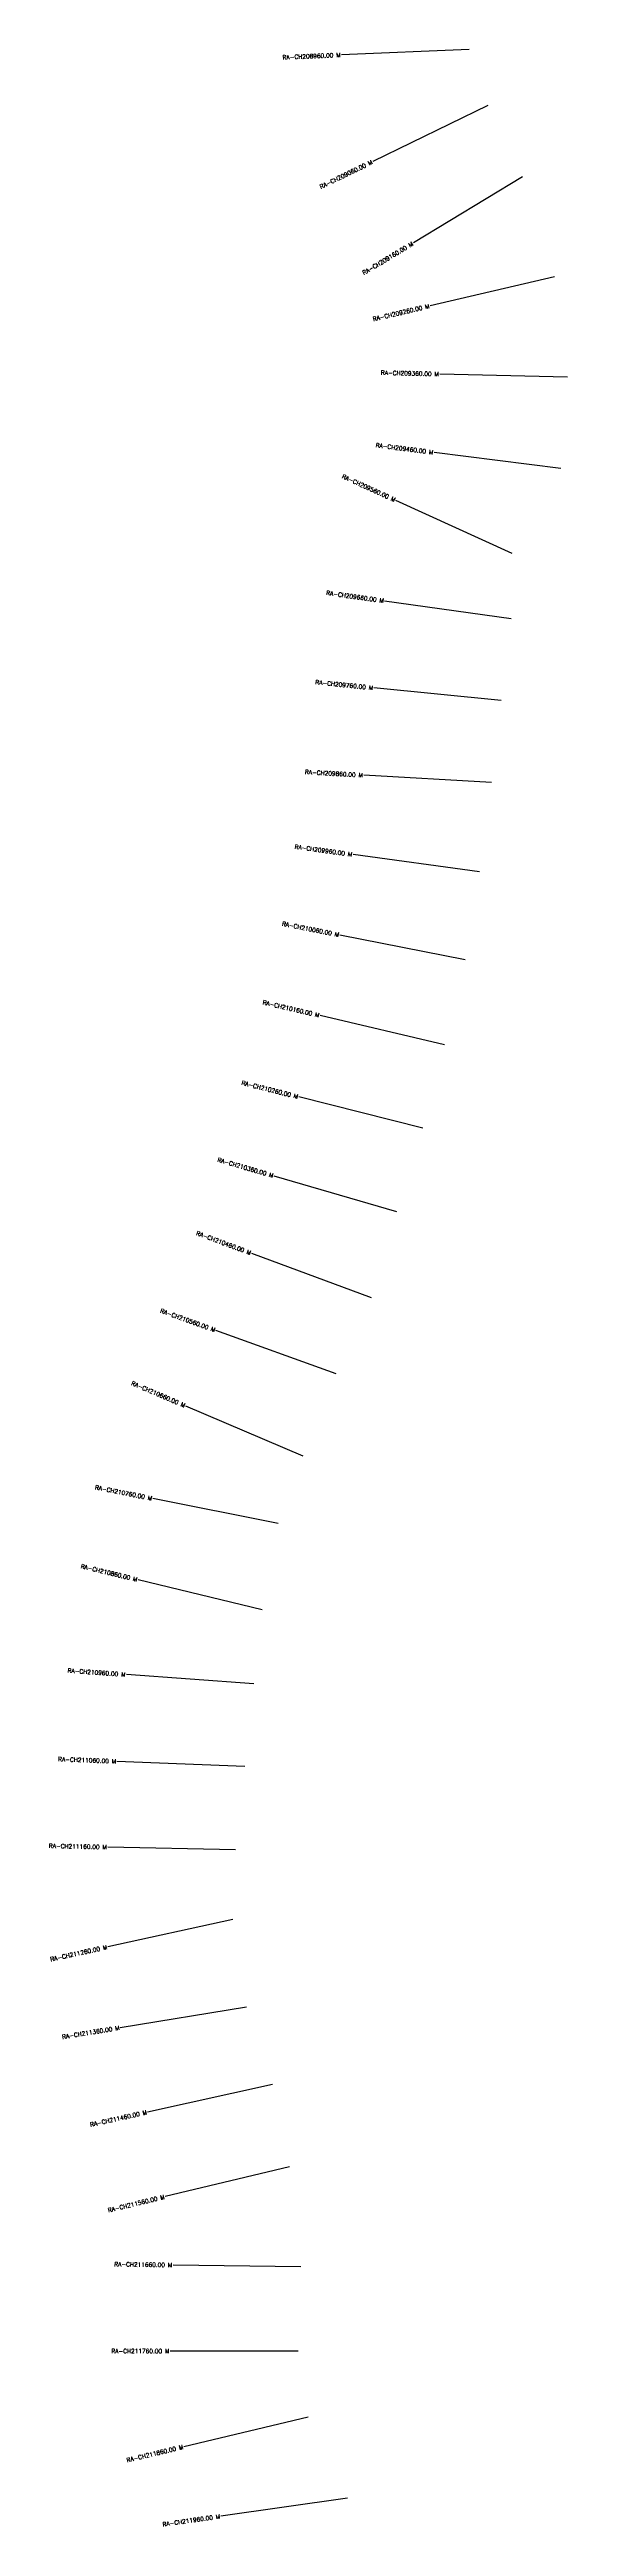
# Model space of a CAD drawing. Header units: metres. Extents: x 274532 to 282320, y 2072831 to 2078806.
# Drawn here: x 274532 to 275140, y 2072831 to 2075737 of the extents above; entities that cross this region are included whole.
import ezdxf
from ezdxf.enums import TextEntityAlignment as Align

# ---------------------------------------------------------------- set-up
doc = ezdxf.new("R2010")
doc.units = ezdxf.units.M
doc.header["$MEASUREMENT"] = 0
doc.layers.add('CS', color=134, linetype='Continuous')
doc.layers.add('CSMark', color=6, linetype='Continuous')
doc.styles.get("Standard").update_dxf_attribs({"font": 'simplex.shx'})

msp = doc.modelspace()

# ---------------------------------------------------------------- linework, layer by layer
at = {"layer": 'CS'}
for p, q in [((275024.2, 2075737.2), (274874.3, 2075730.8)), ((275046.1, 2075671.6), (274911.3, 2075605.9)), ((275087, 2075587.9), (274958.7, 2075510.3)), ((275124.5, 2075470.5), (274978.4, 2075436.5)), ((275139.7, 2075352.8), (274989.7, 2075356.4)), ((275131.9, 2075245.5), (274983.1, 2075264.4)), ((275074.8, 2075145.9), (274938.3, 2075208.1)), ((275073.6, 2075069.3), (274925, 2075090.1)), ((275061.7, 2074973.3), (274912.5, 2074988.1)), ((275050.3, 2074877.2), (274900.5, 2074885.6)), ((275036.5, 2074772.2), (274887.9, 2074792.6)), ((275019.5, 2074669.2), (274872.3, 2074698.2)), ((274995.3, 2074569.5), (274849.3, 2074603.7)), ((274969.8, 2074471.6), (274824.3, 2074508.2)), ((274939.4, 2074373.4), (274795.4, 2074415.4)), ((274909.6, 2074272.5), (274768.9, 2074324.6)), ((274868.1, 2074183.5), (274727, 2074234.3)), ((274829.4, 2074086.6), (274691.5, 2074145.6)), ((274800, 2074007.7), (274652.9, 2074036.9)), ((274781.4, 2073906.5), (274635.6, 2073941.7)), ((274771.4, 2073819.8), (274621.8, 2073830.4)), ((274760.7, 2073722.8), (274610.8, 2073728.7)), ((274749.9, 2073624.9), (274599.9, 2073628.1)), ((274746.7, 2073543), (274600.2, 2073511)), ((274762.8, 2073440.2), (274614.7, 2073416.2)), ((274793.2, 2073349.6), (274646.8, 2073317.2)), ((274813.3, 2073253.1), (274667.5, 2073218)), ((274826.7, 2073135.5), (274676.7, 2073137.7)), ((274823.3, 2073036.7), (274673.3, 2073036.7)), ((274835.3, 2072959.4), (274689.4, 2072924.6)), ((274881.3, 2072864.1), (274732.8, 2072843))]:
    msp.add_line(p, q, dxfattribs=at)

# ---------------------------------------------------------------- texts
at = {"layer": 'CSMark'}
for s, rotation, p in [('RA-CH208960.00 M', 2.4109, (274873.3, 2075730.8)), ('RA-CH209060.00 M', 25.9735, (274910.4, 2075605.5)), ('RA-CH209160.00 M', 31.1612, (274957.8, 2075509.8)), ('RA-CH209260.00 M', 13.1104, (274977.5, 2075436.2)), ('RA-CH209360.00 M', 358.6352, (274988.7, 2075356.4)), ('RA-CH209460.00 M', 352.7629, (274982.1, 2075264.5)), ('RA-CH209560.00 M', 335.5187, (274937.4, 2075208.5)), ('RA-CH209660.00 M', 352.0008, (274924, 2075090.3)), ('RA-CH209760.00 M', 354.3403, (274911.5, 2074988.2)), ('RA-CH209860.00 M', 356.7668, (274899.5, 2074885.7)), ('RA-CH209960.00 M', 352.1939, (274886.9, 2074792.7)), ('RA-CH210060.00 M', 348.8424, (274871.4, 2074698.4)), ('RA-CH210160.00 M', 346.8539, (274848.3, 2074603.9)), ('RA-CH210260.00 M', 345.9029, (274823.3, 2074508.4)), ('RA-CH210360.00 M', 343.7342, (274794.4, 2074415.7)), ('RA-CH210460.00 M', 339.6536, (274768, 2074325)), ('RA-CH210560.00 M', 340.2151, (274726, 2074234.6)), ('RA-CH210660.00 M', 336.8339, (274690.6, 2074146)), ('RA-CH210760.00 M', 348.7701, (274651.9, 2074037.1)), ('RA-CH210860.00 M', 346.4481, (274634.6, 2073941.9)), ('RA-CH210960.00 M', 355.9334, (274620.8, 2073830.5)), ('RA-CH211060.00 M', 357.7766, (274609.8, 2073728.7)), ('RA-CH211160.00 M', 358.7902, (274598.9, 2073628.1)), ('RA-CH211260.00 M', 12.3068, (274599.2, 2073510.8)), ('RA-CH211360.00 M', 9.1754, (274613.7, 2073416.1)), ('RA-CH211460.00 M', 12.4904, (274645.8, 2073317)), ('RA-CH211560.00 M', 13.5464, (274666.5, 2073217.8)), ('RA-CH211660.00 M', 359.1836, (274675.7, 2073137.7)), ('RA-CH211860.00 M', 13.395, (274688.4, 2072924.4)), ('RA-CH211960.00 M', 8.0683, (274731.8, 2072842.9))]:
    msp.add_text(s, height=5, rotation=rotation, dxfattribs=at).set_placement(p, align=Align.MIDDLE_RIGHT)
msp.add_text('RA-CH211760.00 M', height=5, dxfattribs=at).set_placement((274672.3, 2073036.7), align=Align.MIDDLE_RIGHT)

doc.saveas('drawing.dxf')
